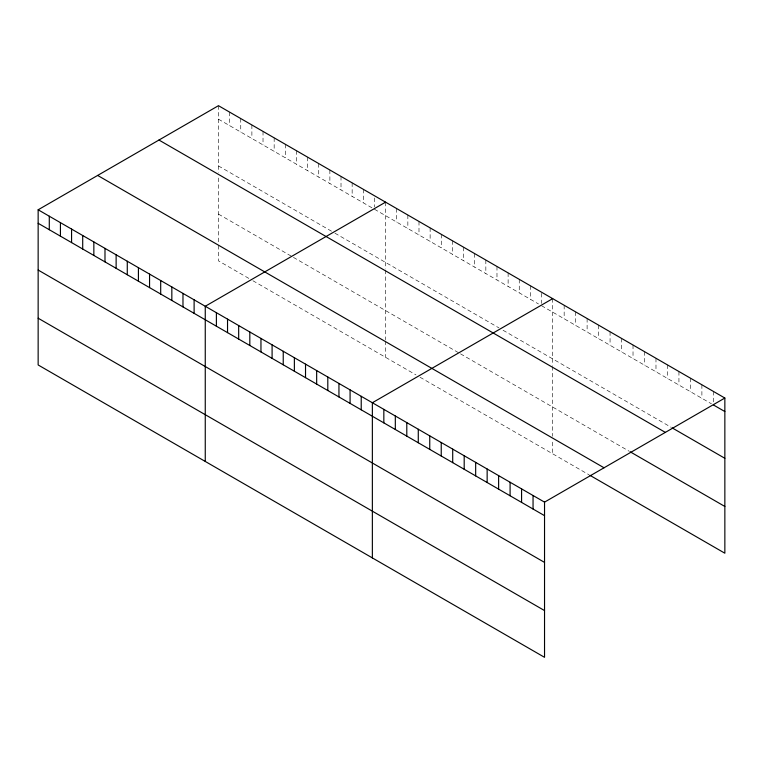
<?xml version="1.0" encoding="UTF-8"?>
<svg xmlns="http://www.w3.org/2000/svg" width="763" height="763" viewBox="0 0 763 763"><rect width="100%" height="100%" fill="white"/><g stroke="black" fill="none" stroke-linecap="round" stroke-linejoin="round"><path stroke-width="0.57" stroke-dasharray="3.81 2.86" d="M218.466 105.685L218.466 172.505M218.466 119.19L372.411 208.07M374.433 209.234L538.497 303.96M541.539 305.715L711.459 403.818M218.466 165.943L333.927 232.601M334.938 233.182L499.002 327.909M503.055 330.245L671.287 427.375M218.466 214.107L292.401 256.788M293.412 257.379L459.507 353.269M460.518 353.851L629.198 451.238M248.852 278.4L218.466 260.86L218.466 244.494M252.906 280.736L415.959 374.871M420.012 377.218L589.026 474.796M713.376 391.409L713.376 403.799M701.893 384.781L701.893 398.296M690.42 378.162L690.42 391.667M678.936 371.533L678.936 385.038M667.463 364.905L667.463 378.41M655.98 358.276L655.98 371.791M644.506 351.648L644.506 365.162M633.023 345.019L633.023 358.534M621.549 338.4L621.549 351.905M610.066 331.771L610.066 345.277M598.593 325.143L598.593 338.658M587.109 318.514L587.109 332.029M575.636 311.886L575.636 325.4M564.162 305.267L564.162 318.772M552.679 298.638L552.679 365.467M552.679 366.555L552.679 436.283M552.679 442.12L552.679 453.813M541.539 293.326L541.539 303.464M530.399 285.772L530.399 299.287M519.26 279.344L519.26 292.849M508.12 272.906L508.12 286.421M496.98 266.478L496.98 279.983M485.84 260.049L485.84 273.555M474.7 253.612L474.7 267.126M463.561 247.183L463.561 260.688M452.421 240.746L452.421 254.26M441.272 234.317L441.272 247.832M430.132 227.889L430.132 241.394M418.992 221.451L418.992 234.966M407.852 215.023L407.852 228.528M396.712 208.595L396.712 222.1M385.573 202.157L385.573 268.986M385.573 270.083L385.573 339.802M385.573 340.975L385.573 357.332M374.433 197.979L374.433 206.983M363.293 189.291L363.293 202.805M352.153 182.862L352.153 196.377M341.013 176.434L341.013 189.939M329.874 169.996L329.874 183.511M318.734 163.568L318.734 177.073M307.594 157.14L307.594 170.645M296.454 150.702L296.454 164.217M285.314 144.274L285.314 157.779M274.165 137.836L274.165 151.351M263.025 131.408L263.025 144.922M251.885 124.979L251.885 138.484M240.746 118.542L240.746 132.056M229.606 112.113L229.606 125.618M218.466 177.979L218.466 243.33"/><path stroke-width="1.14" d="M38.15 209.787L544.534 502.14L544.534 657.315L38.15 364.962L38.15 209.787L218.466 105.685L724.85 398.038L724.85 553.213L589.98 475.349M385.573 202.157L205.257 306.268L205.257 461.443M552.679 298.638L372.363 402.74L372.363 557.915M544.534 502.14L724.85 398.038M713.376 404.924L724.85 411.543M672.241 427.929L724.85 458.296M158.962 140.039L665.346 432.392M630.152 451.791L724.85 506.46M97.654 175.433L604.038 467.786M38.15 223.292L544.534 515.654M38.15 270.045L544.534 562.407M38.15 318.209L544.534 610.572M533.051 495.521L533.051 509.026M521.577 488.892L521.577 502.397M510.094 482.264L510.094 495.769M498.62 475.635L498.62 489.15M487.147 469.007L487.147 482.521M475.664 462.378L475.664 475.893M464.19 455.759L464.19 469.264M452.707 449.13L452.707 462.636M441.233 442.502L441.233 456.016M429.75 435.873L429.75 449.388M418.277 429.245L418.277 442.759M406.793 422.626L406.793 436.131M395.32 415.997L395.32 429.502M383.837 409.369L383.837 422.874M361.223 396.312L361.223 409.817M350.083 389.874L350.083 403.389M338.944 383.446L338.944 396.96M327.804 377.017L327.804 390.522M316.664 370.58L316.664 384.094M305.524 364.151L305.524 377.656M294.375 357.723L294.375 371.228M283.235 351.285L283.235 364.8M272.095 344.857L272.095 358.362M260.956 338.419L260.956 351.934M249.816 331.991L249.816 345.505M238.676 325.563L238.676 339.068M227.536 319.125L227.536 332.639M216.396 312.696L216.396 326.202M194.117 299.83L194.117 313.345M182.977 293.402L182.977 306.907M171.837 286.964L171.837 300.479M160.697 280.536L160.697 294.051M149.558 274.108L149.558 287.613M138.418 267.67L138.418 281.185M127.278 261.242L127.278 274.747M116.129 254.813L116.129 268.318M104.989 248.376L104.989 261.89M93.849 241.947L93.849 255.452M82.709 235.509L82.709 249.024M71.569 229.081L71.569 242.596M60.43 222.653L60.43 236.158M49.29 216.215L49.29 229.73"/></g></svg>
